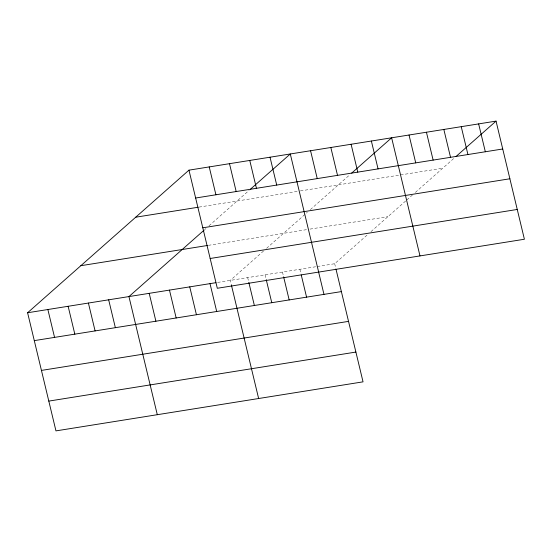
<?xml version="1.0" encoding="UTF-8"?>
<svg xmlns="http://www.w3.org/2000/svg" width="552" height="552" viewBox="0 0 552 552"><rect width="100%" height="100%" fill="white"/><g stroke="black" fill="none" stroke-linecap="round" stroke-linejoin="round"><path stroke-width="0.41" stroke-dasharray="2.76 2.07" d="M204.737 229.584L205.958 228.507M209.008 225.816L249.145 190.337M263.559 250.987L230.274 280.395L231.46 285.315M266.582 248.31L307.298 212.327M310.348 209.629L349.878 174.687M317.283 266.506L334.684 263.725L367.363 234.848M370.992 231.64L405.61 201.038M406.831 199.962L412.316 195.118M415.366 192.42L454.289 158.017M199.044 207.097L297.852 191.323M300.385 190.916L442.794 168.181M208.366 245.336L306.726 229.632M310.038 229.101L387.932 216.667M217.612 282.417L315.627 266.768M334.684 263.725L335.864 268.645M299.881 269.279L301.061 274.199M282.479 272.06L283.659 276.98M265.077 274.841L266.257 279.76M247.675 277.621L248.855 282.534"/><path stroke-width="0.83" d="M336.065 269.466L363.043 381.846L55.959 430.884L27.6 312.756L188.957 170.154L496.041 121.116L524.4 239.244L217.315 288.275L188.957 170.154M204.13 230.122L128.94 296.576L157.299 414.704M250.36 189.267L290.297 153.974L318.656 272.095M351.7 173.086L391.63 137.793L419.989 255.914M456.104 156.416L496.041 121.116M195.643 198.016L502.734 148.985M135.709 217.212L198.202 207.235M202.798 227.803L509.882 178.772M80.847 265.698L207.517 245.474M210.16 258.488L517.252 209.456M27.6 312.756L215.922 282.686M34.293 340.625L341.377 291.594M41.441 370.413L348.526 321.374M48.811 401.097L355.895 352.066M478.639 123.896L485.332 151.765M461.237 126.677L467.93 154.539M443.836 129.451L450.529 157.32M426.434 132.232L433.127 160.101M409.032 135.012L415.725 162.874M371.365 141.029L378.058 168.891M351.1 144.265L357.786 172.127M330.827 147.501L337.52 175.363M310.562 150.737L317.248 178.6M318.663 272.239L323.976 294.368M301.261 275.02L306.574 297.148M270.025 157.21L276.718 185.072M283.659 276.98L289.172 299.929M249.759 160.446L256.445 188.308M266.257 279.76L271.77 302.703M229.494 163.682L236.18 191.544M248.855 282.534L254.368 305.484M209.222 166.918L215.915 194.78M231.46 285.315L258.633 398.516M210.008 283.631L216.701 311.5M189.743 286.867L196.429 314.737M169.471 290.104L176.164 317.973M149.206 293.34L155.899 321.209M108.668 299.812L115.361 327.681M88.403 303.048L95.096 330.917M68.137 306.284L74.824 334.153M47.865 309.52L54.558 337.389"/></g></svg>
